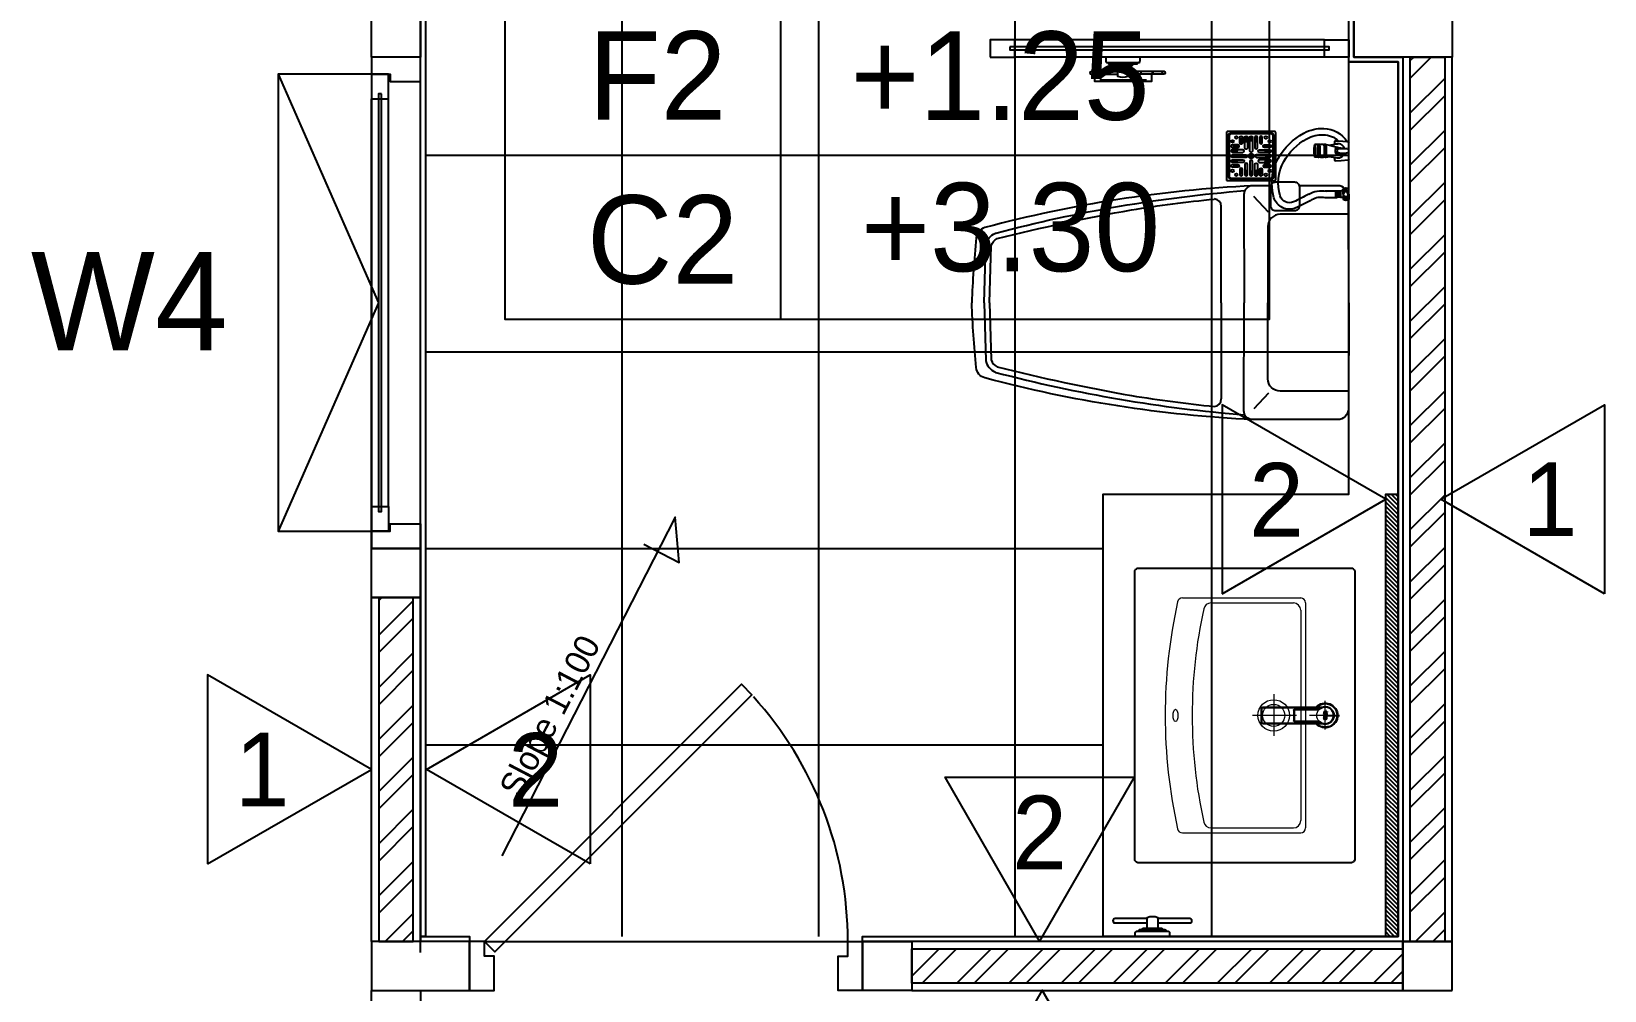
# Model space of a CAD drawing. Header units: inches. Extents: x -1366 to 1207, y -585 to 2554.
# Drawn here: x 520.813 to 524.015, y 2002.061 to 2004.013 of the extents above; entities that cross this region are included whole.
import ezdxf
from ezdxf.enums import TextEntityAlignment as Align

# ---------------------------------------------------------------- set-up
doc = ezdxf.new("R2010")
doc.units = ezdxf.units.IN
doc.header["$MEASUREMENT"] = 0
doc.linetypes.add('CENTER', pattern=[1.625, 1.25, -0.125, 0.125, -0.125])
doc.linetypes.add('HIDDEN', pattern=[0.375, 0.25, -0.125])
doc.layers.get('0').update_dxf_attribs({"linetype": 'CONTINUOUS'})
for name, color, linetype in [('02___PRT_ALL_AXES', 7, 'CONTINUOUS'), ('A-Spec', 2, 'CONTINUOUS'), ('Counter', 6, 'CONTINUOUS'), ('DI', 254, 'CONTINUOUS'), ('DIM', 7, 'CONTINUOUS'), ('DOOR', 7, 'CONTINUOUS'), ('DOOR_SWNG', 1, 'CONTINUOUS'), ('Floor-2', 9, 'CONTINUOUS'), ('Floor-Hatch', 251, 'CONTINUOUS'), ('GRID', 5, 'HIDDEN'), ('SANITARY', 9, 'CONTINUOUS'), ('SN - Sanitary', 144, 'CONTINUOUS'), ('TEXT', 4, 'CONTINUOUS'), ('WALL', 7, 'CONTINUOUS'), ('Wall-Tile', 4, 'CONTINUOUS'), ('WALL_HATC', 251, 'CONTINUOUS'), ('WC-DET', 8, 'CONTINUOUS'), ('WC-DET1', 15, 'CONTINUOUS'), ('WC-DET2', 15, 'CONTINUOUS'), ('WC-OUT', 9, 'CONTINUOUS'), ('WC-OUTL', 7, 'CONTINUOUS'), ('WC-SERIAL', 4, 'CONTINUOUS'), ('wind', 7, 'CONTINUOUS')]:
    doc.layers.add(name, color=color, linetype=linetype)
doc.layers.add('LAYER_1', color=5, linetype='CONTINUOUS', lineweight=50)
doc.styles.add('ANGS', font='angsana.shx', dxfattribs={"width": 0.8})
doc.styles.add('CodiaUPC', font='CordiaUPC.ttf')
doc.styles.add('Cordia2', font='cordia2.shx', dxfattribs={"width": 0.8})
doc.styles.get("Standard").update_dxf_attribs({"font": 'CordiaUPC.ttf'})
doc.styles.add('style2', font='THSarabun.ttf')
doc.styles.add('STYLE3', font='upcdl.ttf')
pattern_1 = [(224.99694, (488.399225, 2015.57982), (0.05303018, -0.05303584), []), (224.99694, (488.36387, 2015.579825), (0.05303018, -0.05303584), [])]

# ---------------------------------------------------------------- blocks, each defined once
blk = doc.blocks.new('VRH_FUVHU-W002AS_100 x100')
at = {"layer": 'SN - Sanitary'}
for points in [[(-48, -50), (48, -50, 0.414214), (50, -48), (50, 48, 0.414214), (48, 50), (-48, 50, 0.414214), (-50, 48), (-50, -48, 0.414214)], [(-40, -47), (40, -47, 0.414214), (47, -40), (47, 40, 0.414214), (40, 47), (-40, 47, 0.414214), (-47, 40), (-47, -40, 0.414214)], [(-40, -45), (40, -45, 0.414214), (45, -40), (45, 40, 0.414214), (40, 45), (-40, 45, 0.414214), (-45, 40), (-45, -40, 0.414214)], [(-17.5, 27.2, -1), (-22.8, 27.2), (-22.8, 38, -1), (-17.5, 38)], [(-7.5, 17, -1), (-12.8, 17), (-12.8, 38, -1), (-7.5, 38)], [(2.6, 10.8, -1), (-2.6, 10.8), (-2.6, 38, -1), (2.6, 38)], [(7.5, 17, 1), (12.8, 17), (12.8, 38, 1), (7.5, 38)], [(17.5, 27.2, 1), (22.8, 27.2), (22.8, 38, 1), (17.5, 38)], [(-27.2, 17.5, 1), (-27.2, 22.8), (-38, 22.8, 1), (-38, 17.5)], [(-17, 7.5, 1), (-17, 12.8), (-38, 12.8, 1), (-38, 7.5)], [(-10.8, -2.6, 1), (-10.8, 2.6), (-38, 2.6, 1), (-38, -2.6)], [(10.8, -2.6, -1), (10.8, 2.6), (38, 2.6, -1), (38, -2.6)], [(17, 7.5, -1), (17, 12.8), (38, 12.8, -1), (38, 7.5)], [(27.2, 17.5, -1), (27.2, 22.8), (38, 22.8, -1), (38, 17.5)], [(-17, -7.5, -1), (-17, -12.8), (-38, -12.8, -1), (-38, -7.5)], [(-27.2, -17.5, -1), (-27.2, -22.8), (-38, -22.8, -1), (-38, -17.5)], [(-17.5, -27.2, 1), (-22.8, -27.2), (-22.8, -38, 1), (-17.5, -38)], [(-7.5, -17, 1), (-12.8, -17), (-12.8, -38, 1), (-7.5, -38)], [(2.6, -10.8, 1), (-2.6, -10.8), (-2.6, -38, 1), (2.6, -38)], [(7.5, -17, -1), (12.8, -17), (12.8, -38, -1), (7.5, -38)], [(17, -7.5, 1), (17, -12.8), (38, -12.8, 1), (38, -7.5)], [(17.5, -27.2, -1), (22.8, -27.2), (22.8, -38, -1), (17.5, -38)], [(27.2, -17.5, 1), (27.2, -22.8), (38, -22.8, 1), (38, -17.5)]]:
    blk.add_lwpolyline(points, format="xyb", close=True, dxfattribs=at)
for points in [[(-47, 40), (-45, 40)], [(-40, 47), (-40, 45)], [(40, 47), (40, 45)], [(47, 40), (45, 40)], [(2, 0), (-2, 0)], [(0, -2), (0, 2)], [(-47, -40), (-45, -40)], [(-40, -47), (-40, -45)], [(40, -47), (40, -45)], [(47, -40), (45, -40)]]:
    blk.add_lwpolyline(points, dxfattribs=at)
for centre, radius in [((-38, 30), 2.64), ((-30, 38), 2.64), ((30, 38), 2.64), ((38, 30), 2.64), ((0, 0), 5), ((0, 0), 4), ((-38, -30), 2.64), ((38, -30), 2.64), ((-30, -38), 2.64), ((30, -38), 2.64)]:
    blk.add_circle(centre, radius, dxfattribs=at)
for radius, start, end in [(40.6, 115.5199, 124.0973), (38.9, 116.7267, 125.8178), (38.9, 101.1602, 109.1988), (35.8, 102.1337, 110.9437), (40.6, 101.6879, 108.2626), (35.8, 85.7776, 94.2224), (32.8, 85.3915, 94.6085), (38.9, 86.3226, 93.6774), (38.9, 70.8012, 78.8398), (35.8, 69.0563, 77.8663), (40.6, 71.7374, 78.3121), (40.6, 55.9027, 64.4801), (38.9, 54.1822, 63.2733), (40.6, 161.7374, 168.3121), (38.9, 176.3226, 183.6774), (38.9, 160.8012, 168.8398), (40.6, 145.9027, 154.4801), (35.8, 175.7776, 184.2224), (35.8, 159.0563, 167.8663), (38.9, 144.1822, 153.2733), (32.8, 175.3915, 184.6085), (32.8, 157.0415, 166.7399), (35.8, 140.4974, 150.7346), (30.8, 175.0942, 184.9058), (30.8, 155.4701, 165.8694), (32.8, 139.2775, 147.7606), (35.8, 119.2654, 129.5026), (32.8, 122.2394, 130.7225), (32.8, 103.2601, 112.9585), (30.8, 104.1306, 114.5299), (30.8, 85.0942, 94.9058), (32.8, 67.0415, 76.7399), (30.8, 65.4701, 75.8694), (35.8, 50.4974, 60.7346), (32.8, 49.2775, 57.7606), (32.8, 32.2394, 40.7225), (35.8, 29.2654, 39.5026), (30.8, 14.1306, 24.5299), (32.8, 13.2601, 22.9585), (30.8, 355.0942, 4.9058), (38.9, 26.7267, 35.8178), (32.8, 355.3915, 4.6085), (35.8, 12.1337, 20.9437), (40.6, 25.5199, 34.0973), (35.8, 355.7776, 4.2224), (38.9, 11.1602, 19.1988), (40.6, 11.6879, 18.2626), (38.9, 356.3226, 3.6774), (40.6, 191.6879, 198.2626), (38.9, 191.1602, 199.1988), (40.6, 205.5199, 214.0973), (35.8, 192.1337, 200.9437), (38.9, 206.7267, 215.8178), (32.8, 193.2601, 202.9585), (35.8, 209.2654, 219.5026), (30.8, 194.1306, 204.5299), (32.8, 212.2394, 220.7225), (35.8, 230.4974, 240.7346), (38.9, 234.1822, 243.2733), (32.8, 229.2775, 237.7606), (30.8, 245.4701, 255.8694), (32.8, 247.0415, 256.7399), (30.8, 265.0942, 274.9058), (30.8, 284.1306, 294.5299), (32.8, 283.2601, 292.9585), (32.8, 302.2394, 310.7225), (35.8, 299.2654, 309.5026), (38.9, 296.7267, 305.8178), (32.8, 319.2775, 327.7606), (35.8, 320.4974, 330.7346), (30.8, 335.4701, 345.8694), (32.8, 337.0415, 346.7399), (38.9, 324.1822, 333.2733), (35.8, 339.0563, 347.8663), (40.6, 325.9027, 334.4801), (38.9, 340.8012, 348.8398), (40.6, 341.7374, 348.3121), (40.6, 235.9027, 244.4801), (35.8, 249.0563, 257.8663), (38.9, 250.8012, 258.8398), (40.6, 251.7374, 258.3121), (32.8, 265.3915, 274.6085), (35.8, 265.7776, 274.2224), (38.9, 266.3226, 273.6774), (35.8, 282.1337, 290.9437), (38.9, 281.1602, 289.1988), (40.6, 281.6879, 288.2626), (40.6, 295.5199, 304.0973)]:
    blk.add_arc((0, 0), radius, start, end, dxfattribs=at)
blk = doc.blocks.new('PM753P')
at = {"layer": 'WC-DET'}
for points in [[(-0.061, -0.029), (-0.061, -0.035)], [(-0.0595, -0.029), (-0.0595, -0.035)], [(-0.0362, -0.029), (-0.0362, -0.035)], [(0.03, -0.011), (-0.03, -0.011)], [(-0.02, -0.014), (0.02, -0.014)], [(0.0352, -0.029), (0.0352, -0.035)], [(-0.048, -0.047), (0.047, -0.047)], [(-0.0433, -0.0485), (0.0417, -0.0485)]]:
    blk.add_lwpolyline(points, dxfattribs=at)
at = {"layer": 'WC-OUT'}
blk.add_lwpolyline([(0.02, -0.0145), (0.02, -0.0155, -0.414214), (0.0185, -0.017), (-0.0185, -0.017, -0.414214), (-0.02, -0.0155), (-0.02, -0.0145, 0.414214), (-0.0205, -0.014), (-0.0285, -0.014, -0.414214), (-0.03, -0.0125), (-0.03, -0.0115, 0.414214), (-0.0305, -0.011), (-0.032, -0.011, -0.414214), (-0.035, -0.008), (-0.035, 0), (0.035, 0), (0.035, -0.008, -0.414214), (0.032, -0.011), (0.0305, -0.011, 0.414214), (0.03, -0.0115), (0.03, -0.0125, -0.414214), (0.0285, -0.014), (0.0205, -0.014, 0.414214)], format="xyb", close=True, dxfattribs=at)
for points in [[(-0.011, -0.029), (-0.083, -0.029, 1), (-0.083, -0.035), (-0.011, -0.035)], [(0.011, -0.017), (0.011, -0.039, -0.181818), (-0.011, -0.039), (-0.011, -0.017)], [(0.011, -0.029), (0.064, -0.029, -1), (0.064, -0.035), (0.011, -0.035)]]:
    blk.add_lwpolyline(points, format="xyb", dxfattribs=at)
blk.add_lwpolyline([(-0.058, -0.035), (-0.058, -0.05), (0.057, -0.05), (0.057, -0.035)], dxfattribs=at)
blk.add_arc((-0.0828, -0.0319), 0.00287, 265.7151, 94.6963, dxfattribs=at)
at = {"layer": 'WC-SERIAL', "flags": 8}
blk.add_attdef('PM753', text='', height=0.03, dxfattribs=at).set_placement((0.007, -0.1009), align=Align.MIDDLE)
blk = doc.blocks.new('ct1113ap')
h = blk.add_hatch()
h.set_pattern_fill('ANSI31', color=1, style=0)
h.set_pattern_definition([(45, (-850.48847, 321.96483), (-0.088388348, 0.088388348), [])])
h.paths.add_polyline_path([(1.5, 2.1, 1), (-1.5, 2.1, 1)])
h.paths.add_polyline_path([(1.1, 2.1, -1), (-1.1, 2.1, -1)], flags=16)
h.paths.add_polyline_path([(1.5, -5.3, 1), (-1.5, -5.3, 1)])
h.paths.add_polyline_path([(1.1, -5.3, -1), (-1.1, -5.3, -1)], flags=16)
h.paths.add_polyline_path([(2.7, -6.8), (1.5, -6.8), (1.5, -8), (2.7, -8)])
h.paths.add_polyline_path([(-0.6, 4.4, -3.621207), (0.6, 4.4), (0.8, 4.1, 3.20425), (-0.9, 4.1)])
h.paths.add_polyline_path([(1.1, -2.5), (-1.5, -2.5), (-1.5, -2.9), (1.1, -2.9), (1.1, -3.7), (1.5, -3.7), (1.5, -1.8), (1.1, -1.8)])
h.paths.add_polyline_path([(1.1, -0.3), (-1.5, -0.3), (-1.5, -0.7), (1.1, -0.7), (1.1, -1.5), (1.5, -1.5), (1.5, 0.4), (1.1, 0.4)])
at = {"color": 7, "linetype": 'Continuous'}
for p, q in [((-130, 14), (-130, -14)), ((-64, -11), (-64, 11)), ((-63, 12), (-14, 12)), ((-14, -12), (-63, -12))]:
    blk.add_line(p, q, dxfattribs=at)
at = {"color": 6, "linetype": 'Continuous'}
for p, q in [((-129, 14.2), (-129, -14.2)), ((-127, 16.2), (-127, 17)), ((-63.5, -11.1), (-63.5, 11.1)), ((-63, 12), (-63, 11.6)), ((-63, 11.6), (-14, 11.6)), ((-14, 12), (-14, 11.6)), ((-127, -16.2), (-127, -17)), ((-63, -12), (-63, -11.6)), ((-14, -11.6), (-63, -11.6)), ((-14, -12), (-14, -11.6))]:
    blk.add_line(p, q, dxfattribs=at)
at = {"color": 6}
for p, q in [((-0.6, 4.4), (-0.9, 4.1)), ((0.8, 4.1), (0.6, 4.4))]:
    blk.add_line(p, q, dxfattribs=at)
at = {"color": 6, "linetype": 'CENTER'}
blk.add_line((2, 0), (28.8, 0), dxfattribs=at)
at = {"color": 7, "linetype": 'Continuous'}
for centre, radius, start, end in [((-127, 14), 3, 90, 180), ((-63, 11), 1, 90, 180), ((-14, 15), 3, 270, 312.9703), ((0, 0), 17.5, 227.0297, 132.9703), ((-127, -14), 3, 180, 270), ((-63, -11), 1, 180, 270), ((-14, -15), 3, 47.0297, 90)]:
    blk.add_arc(centre, radius, start, end, dxfattribs=at)
at = {"color": 6, "linetype": 'Continuous'}
for centre, start, end in [((-14, 15.1), 270.0283, 313.2038), ((-14, -15.1), 46.7962, 89.9717)]:
    blk.add_arc(centre, 3.49, start, end, dxfattribs=at)
for points, knots in [([(-129, 14.2), (-129.1, 14.2), (-129.4, 14.2), (-129.6, 14.1), (-129.8, 14.1), (-129.9, 14.1), (-130, 14), (-130, 14), (-130, 14), (-130, 14)], [0, 0, 0, 0, 0.37083, 0.686781, 0.809347, 0.902724, 0.937689, 0.964954, 1, 1, 1, 1]), ([(-127, 16.2), (-127.3, 16.2), (-127.8, 16.1), (-128.5, 15.6), (-128.9, 14.9), (-129, 14.4), (-129, 14.2)], [0, 0, 0, 0, 0.251576, 0.502087, 0.751307, 1, 1, 1, 1]), ([(-64, 11), (-64, 11), (-64, 11), (-63.9, 11), (-63.8, 11.1), (-63.7, 11.1), (-63.6, 11.1), (-63.5, 11.1)], [0, 0, 0, 0, 0.033642, 0.095139, 0.310943, 0.62784, 1, 1, 1, 1]), ([(-63.5, 11.1), (-63.5, 11.1), (-63.5, 11.3), (-63.4, 11.4), (-63.2, 11.6), (-63.1, 11.6), (-63, 11.6)], [0, 0, 0, 0, 0.248974, 0.49844, 0.748767, 1, 1, 1, 1]), ([(-11.9, 12.8), (-11.9, 12.8), (-11.9, 12.8), (-11.9, 12.8), (-11.9, 12.8), (-11.8, 12.7), (-11.7, 12.6), (-11.6, 12.6), (-11.6, 12.5)], [0, 0, 0, 0, 0.029366, 0.087835, 0.178504, 0.299273, 0.616465, 1, 1, 1, 1]), ([(-11.6, 12.5), (-11, 13.1), (-9.7, 14.1), (-7.6, 15.4), (-5.3, 16.3), (-2.9, 16.9), (-0.4, 17.2), (2.1, 17), (4.5, 16.6), (6.9, 15.7), (9, 14.6), (11, 13.1), (12.8, 11.4), (14.3, 9.4), (15.5, 7.2), (16.3, 4.9), (16.9, 2.5), (17, 0.8), (17, 0)], [0, 0, 0, 0, 0.062313, 0.124704, 0.187205, 0.249822, 0.312517, 0.375223, 0.437872, 0.500414, 0.562837, 0.62517, 0.687469, 0.749798, 0.81221, 0.874726, 0.937336, 1, 1, 1, 1]), ([(17, 0), (17, -0.8), (16.9, -2.5), (16.3, -4.9), (15.5, -7.2), (14.3, -9.4), (12.8, -11.4), (11, -13.1), (9, -14.6), (6.9, -15.7), (4.5, -16.6), (2.1, -17), (-0.4, -17.2), (-2.9, -16.9), (-5.3, -16.3), (-7.6, -15.4), (-9.7, -14.1), (-11, -13.1), (-11.6, -12.5)], [0, 0, 0, 0, 0.062697, 0.125333, 0.18786, 0.250273, 0.312598, 0.37489, 0.437216, 0.499632, 0.562167, 0.624809, 0.687509, 0.750197, 0.81281, 0.875306, 0.937693, 1, 1, 1, 1]), ([(-129, -14.2), (-129.1, -14.2), (-129.4, -14.2), (-129.6, -14.1), (-129.8, -14.1), (-129.9, -14.1), (-130, -14), (-130, -14), (-130, -14), (-130, -14)], [0, 0, 0, 0, 0.37083, 0.686781, 0.809347, 0.902724, 0.937689, 0.964954, 1, 1, 1, 1]), ([(-129, -14.2), (-129, -14.4), (-128.9, -14.9), (-128.5, -15.6), (-127.8, -16.1), (-127.3, -16.2), (-127, -16.2)], [0, 0, 0, 0, 0.248784, 0.49809, 0.74852, 1, 1, 1, 1]), ([(-64, -11), (-64, -11), (-64, -11), (-63.9, -11), (-63.8, -11.1), (-63.7, -11.1), (-63.6, -11.1), (-63.5, -11.1)], [0, 0, 0, 0, 0.033642, 0.095139, 0.310943, 0.62784, 1, 1, 1, 1]), ([(-63, -11.6), (-63.1, -11.6), (-63.2, -11.6), (-63.4, -11.4), (-63.5, -11.3), (-63.5, -11.1), (-63.5, -11.1)], [0, 0, 0, 0, 0.251439, 0.50194, 0.751233, 1, 1, 1, 1]), ([(-11.9, -12.8), (-11.9, -12.8), (-11.9, -12.8), (-11.9, -12.8), (-11.9, -12.8), (-11.8, -12.7), (-11.7, -12.6), (-11.6, -12.6), (-11.6, -12.5)], [0, 0, 0, 0, 0.029366, 0.087835, 0.178504, 0.299273, 0.616465, 1, 1, 1, 1])]:
    blk.add_open_spline(points, degree=3, knots=knots, dxfattribs=at)
at = {"layer": '02___PRT_ALL_AXES', "color": 7, "linetype": 'Continuous'}
for p, q in [((-4.1, 17), (-127, 17)), ((-127, -17), (-4.1, -17))]:
    blk.add_line(p, q, dxfattribs=at)
at = {"layer": '02___PRT_ALL_AXES', "color": 6, "linetype": 'Continuous'}
for p, q in [((-6.7, 16.2), (-127, 16.2)), ((-127, -16.2), (-6.7, -16.2))]:
    blk.add_line(p, q, dxfattribs=at)
at = {"layer": '02___PRT_ALL_AXES', "color": 7, "linetype": 'Continuous'}
blk.add_arc((0, 0), 25, 222.8438, 137.1562, dxfattribs=at)
at = {"layer": '02___PRT_ALL_AXES', "color": 6, "linetype": 'Continuous'}
blk.add_arc((0, 0), 24, 225.1054, 134.8946, dxfattribs=at)
at = {"layer": 'LAYER_1', "color": 6}
for p, q in [((1.1, 0.4), (1.1, -0.3)), ((1.5, 0.4), (1.1, 0.4)), ((1.5, -1.5), (1.5, 0.4)), ((1.1, -0.3), (-1.5, -0.3)), ((-1.5, -0.3), (-1.5, -0.7)), ((-1.5, -0.7), (1.1, -0.7)), ((1.1, -2.5), (-1.5, -2.5)), ((-1.5, -2.5), (-1.5, -2.9)), ((-1.5, -2.9), (1.1, -2.9)), ((1.1, -0.7), (1.1, -1.5)), ((1.1, -1.5), (1.5, -1.5)), ((1.1, -1.8), (1.1, -2.5)), ((1.5, -1.8), (1.1, -1.8)), ((1.1, -2.9), (1.1, -3.7)), ((1.1, -3.7), (1.5, -3.7)), ((1.5, -3.7), (1.5, -1.8)), ((2.7, -6.8), (1.5, -6.8)), ((1.5, -6.8), (1.5, -8)), ((1.5, -8), (2.7, -8)), ((2.7, -6.8), (2.7, -8))]:
    blk.add_line(p, q, dxfattribs=at)
for centre, radius in [((0, 2.1), 1.5), ((0, 2.1), 1.1), ((0, -5.3), 1.5), ((0, -5.3), 1.1)]:
    blk.add_circle(centre, radius, dxfattribs=at)
for radius, start, end in [(1.5, 304.1538, 234.8243), (1.1, 300.284, 238.5338)]:
    blk.add_arc((0, 5.3), radius, start, end, dxfattribs=at)
blk = doc.blocks.new('TF0504P-Acacia')
at = {"layer": 'WC-DET', "lineweight": 13}
for p, q in [((0.0289, -0.06), (-0.0298, -0.06)), ((0.0001, -0.0321), (0, -0.092)), ((-0.239, -0.3509), (-0.239, -0.11)), ((-0.229, -0.1), (0.229, -0.1)), ((-0.229, -0.2928), (-0.229, -0.125)), ((-0.214, -0.11), (0.214, -0.11)), ((0, -0.1185), (0, -0.2083)), ((0.229, -0.2928), (0.229, -0.125)), ((0.239, -0.3509), (0.239, -0.11)), ((-0.0431, -0.165), (0.0415, -0.165))]:
    blk.add_line(p, q, dxfattribs=at)
for centre, radius in [((0, -0.06), 0.0175), ((0, -0.165), 0.032), ((0, -0.165), 0.0225)]:
    blk.add_circle(centre, radius, dxfattribs=at)
for centre, radius, start, end in [((-0.229, -0.11), 0.01, 90, 180), ((-0.214, -0.125), 0.015, 90, 180), ((0.214, -0.125), 0.015, 0, 90), ((0.229, -0.11), 0.01, 0, 90), ((-0.214, -0.2928), 0.015, 180, 257.6249), ((0, 0.6825), 1.0135, 257.6249, 282.3751), ((0.214, -0.2928), 0.015, 282.3751, 0), ((-0.229, -0.3509), 0.01, 180, 257.5062), ((0.229, -0.3509), 0.01, 282.4938, 0), ((0, 0.6816), 1.0676, 257.495, 282.505)]:
    blk.add_arc(centre, radius, start, end, dxfattribs=at)
blk.add_ellipse((0, -0.3649), major_axis=(-0.0125, 0), ratio=0.4, dxfattribs=at)
at = {"layer": 'WC-OUT'}
blk.add_lwpolyline([(-0.292, -0.448, -0.414214), (-0.3, -0.44), (-0.3, -0.008, -0.414214), (-0.292, 0), (0.292, 0, -0.414214), (0.3, -0.008), (0.3, -0.44, -0.414214), (0.292, -0.448)], format="xyb", close=True, dxfattribs=at)
at = {"layer": 'WC-OUT', "xscale": -0.0009999999999999996, "yscale": 0.0009999999999999996, "zscale": 0.0009999999999999996, "rotation": 270}
blk.add_blockref('ct1113ap', (0, -0.06), dxfattribs=at)
at = {"layer": 'WC-SERIAL', "flags": 3}
blk.add_attdef('SERIAL', text='', height=0.025, dxfattribs=at).set_placement((0.0039, -0.2584), align=Align.CENTER)
blk = doc.blocks.new('dr080sl3')
at = {"layer": 'DOOR'}
for points in [[(-0.37, 0.05), (0.1533, 0.5733), (0.1745, 0.552), (-0.3488, 0.0288)], [(-0.4, 0.05), (-0.4, -0.05), (-0.35, -0.05), (-0.35, 0.02), (-0.37, 0.02), (-0.37, 0.05)], [(0.4, 0.05), (0.4, -0.05), (0.35, -0.05), (0.35, 0.02), (0.37, 0.02), (0.37, 0.05)]]:
    blk.add_lwpolyline(points, close=True, dxfattribs=at)
at = {"layer": 'DOOR_SWNG'}
blk.add_arc((-0.37, 0.05), 0.74, 0, 42.2737, dxfattribs=at)
blk = doc.blocks.new('A$C117C6F3A')
at = {"layer": 'SANITARY'}
for points in [[(0.0045, 0.0365, 1), (0.0045, 0.0275), (0.0695, 0.0275, 1)], [(0.0695, 0.0365), (0.0045, 0.0365, 1)], [(0.0695, 0.017), (0.0695, 0.039, -0.181818), (0.0915, 0.039), (0.0915, 0.017)], [(0.0915, 0.0275), (0.1565, 0.0275, 1), (0.1565, 0.0365), (0.0915, 0.0365, 1)]]:
    blk.add_lwpolyline(points, format="xyb", dxfattribs=at)
blk.add_lwpolyline([(0.0605, 0.0145), (0.0605, 0.0155, -0.414214), (0.062, 0.017), (0.099, 0.017, -0.414214), (0.1005, 0.0155), (0.1005, 0.0145, 0.414214), (0.101, 0.014), (0.1065, 0.014, -0.414214), (0.108, 0.0125), (0.108, 0.0115, 0.414214), (0.1085, 0.011), (0.1115, 0.011, -0.414214), (0.1155, 0.007), (0.1155, 0), (0.0455, 0), (0.0455, 0.007, -0.414214), (0.0495, 0.011), (0.0525, 0.011, 0.414214), (0.053, 0.0115), (0.053, 0.0125, -0.414214), (0.0545, 0.014), (0.06, 0.014, 0.414214)], format="xyb", close=True, dxfattribs=at)
for points in [[(0.053, 0.011), (0.108, 0.011)], [(0.1005, 0.014), (0.0605, 0.014)]]:
    blk.add_lwpolyline(points, dxfattribs=at)
blk = doc.blocks.new('A$C0BD73281')
for p, q in [((49, 6.9), (23.6, 6.9)), ((49, -6.5), (23.6, -6.5))]:
    blk.add_line(p, q)
at = {"layer": 'WC-DET1', "color": 8, "linetype": 'Continuous'}
for p, q in [((21.5, 108.6), (3.7, 107.1)), ((16.3, 2.8), (24.8, 2.8)), ((16.3, 2.3), (24.8, 2.3)), ((16.3, 0.3), (24.8, 0.3)), ((16.3, -0.2), (24.8, -0.2)), ((16.3, -2.2), (24.8, -2.2)), ((16.3, -2.7), (24.8, -2.7))]:
    blk.add_line(p, q, dxfattribs=at)
at = {"layer": 'WC-DET1', "color": 8}
for p, q in [((39.6, 99.7), (21.9, 95.4)), ((28.9, 101.7), (22.5, 102.9)), ((21.9, 95.4), (5.1, 93.3)), ((21.9, 81.4), (5.1, 83.4)), ((18.6, 93.4), (5.7, 93.4)), ((18.6, 83.4), (5.7, 83.4)), ((39.6, 77), (21.9, 81.4)), ((28.9, 75), (22.5, 73.8)), ((12, 0), (12, 6.8)), ((12, 0), (12, -6.8)), ((16.3, 2.8), (16.3, 6)), ((16.3, 0.3), (16.3, 2.3)), ((24.8, 2.8), (24.8, 5.3)), ((24.8, 0.3), (24.8, 2.3)), ((26.3, -6.5), (26.3, 6.5)), ((16.3, -2.2), (16.3, -0.2)), ((16.3, -6), (16.3, -2.7)), ((24.8, -2.2), (24.8, -0.2)), ((24.8, -5), (24.8, -2.7))]:
    blk.add_line(p, q, dxfattribs=at)
for points in [[(1, 9.6, -0.184409), (1.3, 10.3, -0.102213), (2.5, 11.2, -0.061148), (4, 11.7, -0.047443), (6, 11.9, -0.047443), (8, 11.7, -0.061148), (9.5, 11.2, -0.102213), (10.7, 10.3, -0.184409), (11, 9.6, -0.184409), (10.7, 8.8, -0.102213), (9.5, 7.9, -0.061148), (8, 7.4, -0.047443), (6, 7.3, -0.047443), (4, 7.4, -0.061148), (2.5, 7.9, -0.102213), (1.3, 8.8, -0.184409)], [(1, -9.6, 0.184409), (1.3, -10.3, 0.102213), (2.5, -11.2, 0.061148), (4, -11.7, 0.047443), (6, -11.9, 0.047443), (8, -11.7, 0.061148), (9.5, -11.2, 0.102213), (10.7, -10.3, 0.184409), (11, -9.6, 0.184409), (10.7, -8.8, 0.102213), (9.5, -7.9, 0.061148), (8, -7.4, 0.047443), (6, -7.3, 0.047443), (4, -7.4, 0.061148), (2.5, -7.9, 0.102213), (1.3, -8.8, 0.184409)]]:
    blk.add_lwpolyline(points, format="xyb", close=True, dxfattribs=at)
for points in [[(1, 0, -0.095641), (1.4, 2, -0.097265), (2.5, 3.7, -0.099653), (4.1, 4.8, -0.101409), (6, 5.2, -0.101409), (7.9, 4.8, -0.099653), (9.5, 3.7, -0.097265), (10.6, 2, -0.095641), (11, 0)], [(1, 0, 0.095641), (1.4, -2, 0.097265), (2.5, -3.7, 0.099653), (4.1, -4.8, 0.101409), (6, -5.2, 0.101409), (7.9, -4.8, 0.099653), (9.5, -3.7, 0.097265), (10.6, -2, 0.095641), (11, 0)]]:
    blk.add_lwpolyline(points, format="xyb", dxfattribs=at)
for centre, start, end in [((5.7, 88.4), 90, 180), ((5.7, 88.4), 180, 270), ((18.6, 88.4), 0, 90), ((18.6, 88.4), 270, 0)]:
    blk.add_arc(centre, 5, start, end, dxfattribs=at)
at = {"layer": 'WC-DET1', "color": 8, "linetype": 'Continuous'}
blk.add_arc((26.6, 69.7), 2, 265.2047, 351.7094, dxfattribs=at)
at = {"layer": 'WC-DET1', "color": 8, "extrusion": (0, 0, -1)}
for centre, major_axis, ratio, start_param, end_param in [((22.5, 88.4), (14.6, 0), 0.991317, 3.524945, 5.079803), ((46.9, 88.4), (0, 13.5), 0.097617, 3.414605, 6.010173), ((49.4, 88.4), (0, 13.5), 0.097617, 3.414605, 6.010173), ((50.4, 88.4), (0, 13.5), 0.097617, 3.414605, 6.010173), ((50.8, 88.4), (0, 13.5), 0.097617, 3.414605, 6.010173), ((59.7, 88.4), (0, 13.5), 0.097617, 3.414605, 6.010173), ((61, 88.4), (0, 13.5), 0.097617, 3.414605, 6.010173), ((63.6, 88.4), (0, 13.5), 0.097617, 3.414605, 6.010173), ((69.5, 88.4), (0, 13), 0.160291, 3.141593, 6.283185), ((22.5, 88.4), (14.6, 0), 0.991317, 1.203383, 2.758241), ((21.9, 88.4), (0, -7), 0.550432, 3.141593, 6.283185), ((24.2, 88.4), (0, -7), 0.550432, 3.141593, 6.283185)]:
    blk.add_ellipse(centre, major_axis=major_axis, ratio=ratio, start_param=start_param, end_param=end_param, dxfattribs=at)
at = {"layer": 'WC-OUTL', "color": 32, "linetype": 'Continuous'}
for p, q in [((0, 71.8), (0, 104.9)), ((3.7, 107.1), (1.8, 106.9)), ((26.5, 109), (21.5, 108.6)), ((15.8, 68.6), (1.8, 69.8)), ((26.5, 67.7), (15.8, 68.6)), ((16.3, 6), (24.8, 6)), ((16.3, -6), (24.8, -6))]:
    blk.add_line(p, q, dxfattribs=at)
at = {"layer": 'WC-OUTL', "color": 32}
for p, q in [((39.6, 99.7), (28.9, 101.7)), ((46.5, 101.4), (39.6, 99.7)), ((49, 101.4), (50.5, 101.4)), ((59.3, 101.4), (60.6, 101.4)), ((63.3, 101.4), (69.5, 101.4)), ((39.6, 77), (28.9, 75)), ((46.5, 75.4), (39.6, 77)), ((49, 75.4), (50.5, 75.4)), ((59.3, 75.4), (60.6, 75.4)), ((63.3, 75.4), (69.5, 75.4)), ((0, 0), (0, 11)), ((0, 0), (0, -11)), ((12, 6.8), (12, 11)), ((12.1, 6.8), (15.8, 6.8)), ((16.3, 6), (16.3, 6.3)), ((26.3, 6.8), (24.8, 6)), ((26.3, 6.5), (26.3, 6.8)), ((12, -6.8), (15.8, -6.8)), ((12, -6.8), (12, -11)), ((12.6, -6.8), (15.8, -6.8)), ((16.3, -6.2), (16.3, -6)), ((26.3, -6.8), (24.8, -6)), ((35.5, -6.5), (26.3, -6.5)), ((26.3, -6.8), (26.3, -6.5))]:
    blk.add_line(p, q, dxfattribs=at)
for centre, radius, start, end in [((52.7, 76.1), 58, 91.4542, 147.6921), ((53.2, 53.4), 80.7, 61.4973, 91.4542), ((52.7, 76.1), 45, 91.4542, 133.7949), ((47.8, 100.1), 1.76, 45.6178, 134.3822), ((54.9, 82), 19.9, 77.1208, 102.8792), ((53.2, 53.4), 67.7, 61.4973, 91.4542), ((62, 99.9), 1.99, 48.4455, 131.5545), ((28.7, 8.1), 119.2, 29.2702, 61.4973), ((28.7, 8.1), 132.2, 29.2702, 61.4973), ((47.8, 76.6), 1.76, 225.6178, 314.3822), ((54.9, 94.7), 19.9, 257.1208, 282.8792), ((62, 76.8), 1.99, 228.4455, 311.5545), ((54.7, 22.7), 89.3, 343.0486, 29.2702), ((54.7, 22.7), 102.3, 343.0486, 29.2702), ((6, 1.6), 11.2, 57.4796, 122.5204), ((15.8, 6.3), 0.5, 0, 90), ((56.6, -42.3), 49.5, 59.2277, 102.0073), ((229.5, 248.2), 288.5, 239.2277, 246.1765), ((6, -1.6), 11.2, 237.4796, 302.5204), ((15.8, -6.2), 0.5, 270, 0), ((56.6, -42.3), 36.6, 59.2277, 102.0073), ((229.5, 248.2), 301.5, 239.2277, 246.1765), ((121.1, 2.5), 32.9, 246.1765, 343.0486), ((121.1, 2.5), 20, 246.1765, 343.0486)]:
    blk.add_arc(centre, radius, start, end, dxfattribs=at)
at = {"layer": 'WC-OUTL', "color": 32, "linetype": 'Continuous'}
for centre, radius, start, end in [((2, 104.9), 2, 94.7953, 180), ((26.6, 107), 2, 2.8531, 94.7953), ((-288.3, 91.3), 317.3, 1.8784, 2.8531), ((2, 71.8), 2, 180, 265.2047), ((-288.3, 85.4), 317.3, 357.1469, 358.1216), ((26.6, 69.7), 2, 351.7094, 357.1469)]:
    blk.add_arc(centre, radius, start, end, dxfattribs=at)
at = {"layer": 'WC-OUTL', "color": 32, "extrusion": (0, 0, -1)}
blk.add_ellipse((69.5, 88.4), major_axis=(0, -13), ratio=0.160291, start_param=3.141593, end_param=6.283185, dxfattribs=at)
blk = doc.blocks.new('C106P')
for points in [[(0, 0), (-0.216, -0.0009, 0.414214), (-0.238, -0.0229), (-0.238, -0.1012, 0.415321)], [(0, 0), (0.216, -0.0009, -0.414214), (0.238, -0.0229), (0.238, -0.1959, -0.414214)], [(-0.2358, -0.1589, -0.414214), (-0.2458, -0.1489), (-0.2458, -0.1109, -0.414214), (-0.2358, -0.1009)], [(-0.238, -0.1587), (-0.238, -0.1959, 0.414214)], [(-0.238, -0.1959, 0.053479), (-0.153, -0.7409, 0.308223), (-0.132, -0.7589, 0.014301), (0, -0.7679, 1.437855)], [(0.238, -0.1959, -0.053479), (0.153, -0.7409, -0.308223), (0.132, -0.7589, -0.014301), (0, -0.7679, -1.437855)]]:
    blk.add_lwpolyline(points, format="xyb")
at = {"layer": 'WC-DET1'}
for q in [(-0.1959, -0.2599), (0.1959, -0.2599)]:
    blk.add_line((0, -0.26), q, dxfattribs=at)
for points in [[(-0.18, -0.0009), (-0.18, -0.1399, 0.414214), (-0.155, -0.1649), (0, -0.165)], [(0.18, -0.0009), (0.18, -0.1399, -0.414214), (0.155, -0.1649), (0, -0.165)], [(-0.2358, -0.1009), (-0.1968, -0.1009, -0.414214), (-0.1868, -0.1109), (-0.1868, -0.1489, -0.414214), (-0.1968, -0.1589), (-0.2358, -0.1589, -0.414214)], [(0, -0.7314), (-0.1161, -0.7281, -0.234182), (-0.1306, -0.716, -0.017795), (-0.1889, -0.4427, -0.014884), (-0.2111, -0.274, -0.020376)], [(0, -0.7314), (0.1161, -0.7281, 0.234182), (0.1306, -0.716, 0.017795), (0.1889, -0.4427, 0.014884), (0.2111, -0.274, 0.020376)]]:
    blk.add_lwpolyline(points, format="xyb", dxfattribs=at)
at = {"layer": 'WC-DET1', "color": 7}
for points in [[(-0.238, -0.1959, 0.414214), (-0.22, -0.2139), (0, -0.213)], [(0.238, -0.1959, -0.414214), (0.22, -0.2139), (0, -0.213)]]:
    blk.add_lwpolyline(points, format="xyb", dxfattribs=at)
at = {"layer": 'WC-DET1'}
for centre, start, end in [((-0.1961, -0.275), 89.4423, 176.382), ((0.1961, -0.275), 3.618, 90.5577)]:
    blk.add_arc(centre, 0.0151, start, end, dxfattribs=at)
at = {"layer": 'WC-DET2'}
for points in [[(-0.184, -0.1639), (-0.216, -0.1939)], [(0.184, -0.1639), (0.216, -0.1939)]]:
    blk.add_lwpolyline(points, dxfattribs=at)
for points in [[(-0.0001, -0.7428), (-0.1173, -0.7394, -0.254323), (-0.1414, -0.7196, -0.000064), (-0.1417, -0.7186, -0.04487), (-0.2282, -0.212)], [(0.0001, -0.7428), (0.1173, -0.7394, 0.254323), (0.1414, -0.7196, 0.000064), (0.1417, -0.7186, 0.04487), (0.2282, -0.212)]]:
    blk.add_lwpolyline(points, format="xyb", dxfattribs=at)
at = {"layer": 'WC-SERIAL', "flags": 8}
blk.add_attdef('C106', text='', height=0.05, dxfattribs=at).set_placement((-0.007, -0.0689), align=Align.MIDDLE)
blk = doc.blocks.new('room1')
at = {"layer": 'A-Spec', "linetype": 'Continuous'}
for p, q in [((-0.6328, 0), (-0.6328, -0.9)), ((-1.3874, -0.45), (0.7071, -0.45))]:
    blk.add_line(p, q, dxfattribs=at)
blk.add_lwpolyline([(-1.3874, 0), (0.7071, 0), (0.7071, -0.9), (-1.3874, -0.9)], close=True, dxfattribs=at)
at = {"layer": 'A-Spec', "color": 3, "style": 'CodiaUPC'}
for tag, p in [('101', (-1.22, -0.2463)), ("SHV'", (0.6213, -0.2463))]:
    blk.add_attdef(tag, text='', height=0.2, dxfattribs=at).set_placement(p, align=Align.MIDDLE_CENTER)
at = {"layer": 'A-Spec', "color": 3, "style": 'Cordia2'}
for tag, p in [('F0', (-1.4025, -0.675)), ('%%P0.00', (-0.5983, -0.675)), ('+0.00', (0.7206, -0.675)), ('C0', (1.2303, -0.6807))]:
    blk.add_attdef(tag, text='', height=0.18, dxfattribs=at).set_placement(p, align=Align.MIDDLE)
blk = doc.blocks.new('WA')
at = {"layer": 'A-Spec', "color": 9}
blk.add_lwpolyline([(0.2309, -0.4), (0, 0), (-0.2309, -0.4)], close=True, dxfattribs=at)
at = {"layer": 'A-Spec', "color": 2, "style": 'Cordia2'}
blk.add_attdef('00', text='', height=0.18, dxfattribs=at).set_placement((0, -0.2667), align=Align.MIDDLE)

msp = doc.modelspace()

# ---------------------------------------------------------------- hatches: boundary and pattern name
at = {"layer": 'WALL_HATC'}
h = msp.add_hatch(dxfattribs=at)
h.set_pattern_fill('ANSI32', color=256, scale=0.2, angle=359.9969, style=0)
h.set_pattern_definition(pattern_1)
h.paths.add_polyline_path([(523.6198, 2002.1606), (523.6198, 2003.9606), (523.6898, 2003.9606), (523.6898, 2002.1606)])
h = msp.add_hatch(dxfattribs=at)
h.set_pattern_fill('ANSI32', color=256, scale=0.2, angle=0.0031, style=0)
h.set_pattern_definition([(224.99694, (487.999225, 2015.57982), (0.05303018, -0.05303584), []), (224.99694, (487.96387, 2015.579825), (0.05303018, -0.05303584), [])])
h.paths.add_polyline_path([(521.5198, 2002.8608), (521.5198, 2002.1606), (521.5898, 2002.1606), (521.5898, 2002.8608)])
h = msp.add_hatch(dxfattribs=at)
h.set_pattern_fill('ANSI32', color=256, scale=0.2, angle=359.9969, style=0)
h.set_pattern_definition(pattern_1)
h.paths.add_polyline_path([(522.6048, 2002.1456), (523.6048, 2002.1456), (523.6048, 2002.0756), (522.6048, 2002.0756)])
at = {"layer": 'WC-OUT'}
h = msp.add_hatch(dxfattribs=at)
h.set_pattern_fill('ANSI31', color=251, scale=0.05, angle=270.0005)
h.set_pattern_definition([(314.9994824, (579.3243335, 2151.6285065), (0.0044194573, 0.00441937746), [])])
h.paths.add_polyline_path([(523.5698, 2002.1706), (523.5698, 2003.0706), (523.5948, 2003.0706), (523.5948, 2002.1706)])

# ---------------------------------------------------------------- linework, layer by layer
at = {"layer": 'Counter'}
msp.add_lwpolyline([(523.5948, 2002.1706), (522.9948, 2002.1706), (522.9948, 2003.0706), (523.4948, 2003.0706), (523.4948, 2003.9506), (523.5948, 2003.9506)], close=True, dxfattribs=at)
at = {"layer": 'DIM'}
msp.add_lwpolyline([(522.0592, 2002.9689), (522.1313, 2002.9319), (522.1233, 2003.024), (521.7701, 2002.3345)], dxfattribs=at)
at = {"layer": 'Floor-2'}
msp.add_line((521.7348, 2002.1606), (522.4748, 2002.1606), dxfattribs=at)
at = {"layer": 'Floor-Hatch'}
for p, q in [((522.0148, 2004.9606), (522.0148, 2002.1706)), ((522.4148, 2004.9606), (522.4148, 2002.1706)), ((522.8148, 2004.9606), (522.8148, 2002.1706)), ((523.2148, 2004.9606), (523.2148, 2002.1706)), ((521.6148, 2003.7606), (523.4948, 2003.7606)), ((521.6148, 2003.3606), (523.4948, 2003.3606)), ((521.6148, 2002.9606), (522.9948, 2002.9606)), ((521.6148, 2002.5606), (522.9948, 2002.5606))]:
    msp.add_line(p, q, dxfattribs=at)
at = {"layer": 'GRID', "ltscale": 0.7}
msp.add_line((521.6048, 1998.5628), (521.6048, 2020.1117), dxfattribs=at)
at = {"layer": 'WALL'}
for points in [[(521.6048, 2003.9605), (521.5048, 2003.9605), (521.5048, 2004.0605), (521.6048, 2004.0605)], [(523.5047, 2003.9606), (523.5047, 2004.0606), (523.7048, 2004.0606), (523.7048, 2003.9606)], [(523.7048, 2002.1606), (523.7048, 2003.9606), (523.6048, 2003.9606), (523.6048, 2002.1606)], [(521.5048, 2002.8606), (521.5048, 2002.9606), (521.6048, 2002.9606), (521.6048, 2002.8606)], [(521.6048, 2002.8608), (521.6048, 2002.1606), (521.5048, 2002.1606), (521.5048, 2002.8608)], [(521.7048, 2002.0606), (521.7048, 2002.1606), (521.5048, 2002.1606), (521.5048, 2002.0606)], [(522.5048, 2002.0606), (522.5048, 2002.1606), (522.6048, 2002.1606), (522.6048, 2002.0606)], [(523.6048, 2002.1606), (522.6048, 2002.1606), (522.6048, 2002.0606), (523.6048, 2002.0606)], [(523.7048, 2002.0606), (523.7048, 2002.1606), (523.6048, 2002.1606), (523.6048, 2002.0606)], [(521.5048, 2002.0606), (521.6048, 2002.0606), (521.6048, 2001.9606), (521.5048, 2001.9606)]]:
    msp.add_lwpolyline(points, close=True, dxfattribs=at)
at = {"layer": 'Wall-Tile'}
for points in [[(521.8048, 2004.9606), (521.8048, 2004.9506), (521.7148, 2004.9506), (521.7148, 2004.8506), (521.6148, 2004.8506), (521.6148, 2002.1706), (521.6048, 2002.1706), (521.6048, 2004.8606), (521.7048, 2004.8606), (521.7048, 2004.9606), (521.8048, 2004.9606)], [(522.5048, 2002.1606), (522.5048, 2002.1706), (523.5948, 2002.1706), (523.5948, 2003.9506), (523.4948, 2003.9506), (523.4947, 2004.9506), (522.6048, 2004.9506), (522.6048, 2004.9606), (523.5047, 2004.9606), (523.5048, 2003.9606), (523.6048, 2003.9606), (523.6048, 2002.1606), (522.5048, 2002.1606)]]:
    msp.add_lwpolyline(points, dxfattribs=at)
msp.add_lwpolyline([(521.7048, 2002.1606), (521.6048, 2002.1606), (521.6048, 2002.1706), (521.7048, 2002.1706)], close=True, dxfattribs=at)
at = {"layer": 'WALL_HATC'}
for points in [[(523.6198, 2002.1606), (523.6198, 2003.9606), (523.6898, 2003.9606), (523.6898, 2002.1606)], [(521.5198, 2002.8608), (521.5198, 2002.1606), (521.5898, 2002.1606), (521.5898, 2002.8608)]]:
    msp.add_lwpolyline(points, close=True, dxfattribs=at)
msp.add_lwpolyline([(522.6048, 2002.1456), (523.6048, 2002.1456), (523.6048, 2002.0756), (522.6048, 2002.0756), (522.6048, 2002.1456)], dxfattribs=at)
at = {"layer": 'WC-OUT'}
msp.add_lwpolyline([(523.5698, 2002.1706), (523.5698, 2003.0706), (523.5948, 2003.0706), (523.5948, 2002.1706)], close=True, dxfattribs=at)
at = {"layer": 'wind', "color": 8, "linetype": 'Continuous'}
for p, q in [((523.4448, 2003.9956), (522.8148, 2003.9956)), ((523.4448, 2003.9606), (522.8148, 2003.9606)), ((521.5048, 2003.0456), (521.5048, 2003.8756)), ((521.5398, 2003.0456), (521.5398, 2003.8756))]:
    msp.add_line(p, q, dxfattribs=at)
at = {"layer": 'wind'}
for points in [[(522.7648, 2003.9606), (522.8148, 2003.9606), (522.8148, 2003.9956), (522.7648, 2003.9956)], [(523.4948, 2003.9606), (523.4448, 2003.9606), (523.4448, 2003.9956), (523.4948, 2003.9956)], [(521.5048, 2003.9606), (521.5048, 2003.9256), (521.5428, 2003.9256), (521.5428, 2003.9106), (521.6048, 2003.9106), (521.6048, 2003.9606)], [(521.5048, 2003.9256), (521.5048, 2003.8756), (521.5398, 2003.8756), (521.5398, 2003.9256)], [(521.5048, 2002.9956), (521.5048, 2003.0456), (521.5398, 2003.0456), (521.5398, 2002.9956)], [(521.5048, 2002.9606), (521.5048, 2002.9956), (521.5428, 2002.9956), (521.5428, 2003.0106), (521.6048, 2003.0106), (521.6048, 2002.9606)]]:
    msp.add_lwpolyline(points, close=True, dxfattribs=at)
at = {"layer": 'wind', "color": 6}
for points in [[(522.8048, 2003.9811), (522.8048, 2003.9751), (523.4548, 2003.9751), (523.4548, 2003.9811)], [(521.5253, 2003.8856), (521.5193, 2003.8856), (521.5193, 2003.0356), (521.5253, 2003.0356)]]:
    msp.add_lwpolyline(points, close=True, dxfattribs=at)
at = {"layer": 'wind', "color": 8, "linetype": 'Continuous'}
msp.add_lwpolyline([(521.6048, 2002.9606), (521.6048, 2003.9606), (521.5048, 2003.9606), (521.5048, 2002.9606)], close=True, dxfattribs=at)
msp.add_lwpolyline([(521.5048, 2003.9256), (521.3147, 2003.9256), (521.3147, 2002.9956), (521.5048, 2002.9956)], dxfattribs=at)
at = {"layer": 'wind', "color": 251, "linetype": 'Continuous'}
msp.add_lwpolyline([(521.3147, 2003.9256), (521.5193, 2003.4606), (521.3147, 2002.9956)], dxfattribs=at)

# ---------------------------------------------------------------- block references
at = {"color": 0, "xscale": -0.001000000000203735, "yscale": 0.001000000000203735, "zscale": 0.0009999999999999998, "rotation": 359.9999999999973}
msp.add_blockref('A$C0BD73281', (523.4948, 2003.6814), dxfattribs=at)
msp.add_blockref('dr080sl3', (522.1048, 2002.1106))
at = {"layer": 'A-Spec', "linetype": 'Continuous'}
ref = msp.add_blockref('room1', (522.8073, 2004.0948), dxfattribs=dict(at, xscale=0.7425000000000637, yscale=0.7425000000000637, zscale=0.7425000000000637))
ref.add_attrib('F0', 'F2', dxfattribs={"color": 3, "height": 0.18, "style": 'Cordia2'}).set_placement((522.0871, 2003.9245), align=Align.MIDDLE)
ref.add_attrib('%%P0.00', '+1.25', dxfattribs={"color": 3, "height": 0.18, "style": 'Cordia2'}).set_placement((522.7845, 2003.9229), align=Align.MIDDLE)
ref.add_attrib("SHV'", 'WC 1', dxfattribs={"color": 3, "height": 0.2, "style": 'ANGS', "width": 0.8}).set_placement((522.6281, 2004.2609), align=Align.MIDDLE_CENTER)
ref.add_attrib('+0.00', '+3.30', dxfattribs={"color": 3, "height": 0.18, "style": 'Cordia2'}).set_placement((522.806, 2003.6147), align=Align.MIDDLE)
ref.add_attrib('C0', 'C2', dxfattribs={"color": 3, "height": 0.18, "style": 'Cordia2'}).set_placement((522.0975, 2003.5894), align=Align.MIDDLE)
ref = msp.add_blockref('WA', (523.5698, 2003.0606), dxfattribs=dict(at, xscale=0.8333333333330302, yscale=0.8333333333330302, zscale=0.8333333333330302, rotation=270))
ref.add_attrib('00', '2', dxfattribs={"color": 2, "height": 0.15, "style": 'Cordia2'}).set_placement((523.3475, 2003.0606), align=Align.MIDDLE)
ref = msp.add_blockref('WA', (523.6819, 2003.0606), dxfattribs=dict(at, xscale=-0.8333333333330302, yscale=0.8333333333330302, zscale=0.8333333333333331, rotation=90))
ref.add_attrib('00', '1', dxfattribs={"color": 2, "height": 0.15, "style": 'Cordia2'}).set_placement((523.9041, 2003.0606), align=Align.MIDDLE)
ref = msp.add_blockref('WA', (521.5048, 2002.5107), dxfattribs=dict(at, xscale=0.8333333333330302, yscale=0.8333333333330302, zscale=0.8333333333330302, rotation=270))
ref.add_attrib('00', '1', dxfattribs={"color": 2, "height": 0.15, "style": 'Cordia2'}).set_placement((521.2825, 2002.5107), align=Align.MIDDLE)
ref = msp.add_blockref('WA', (521.6169, 2002.5107), dxfattribs=dict(at, xscale=-0.8333333333330302, yscale=0.8333333333330302, zscale=0.8333333333333331, rotation=90))
ref.add_attrib('00', '2', dxfattribs={"color": 2, "height": 0.15, "style": 'Cordia2'}).set_placement((521.8391, 2002.5107), align=Align.MIDDLE)
ref = msp.add_blockref('WA', (522.8651, 2002.1613), dxfattribs=dict(at, xscale=-0.8333333333330302, yscale=0.8333333333330302, zscale=0.8333333333333331, rotation=180))
ref.add_attrib('00', '2', dxfattribs={"color": 2, "height": 0.15, "style": 'Cordia2'}).set_placement((522.8651, 2002.3835), align=Align.MIDDLE)
at = {"layer": 'A-Spec', "linetype": 'Continuous', "xscale": 0.8333333333330302, "yscale": 0.8333333333330302, "zscale": 0.8333333333330302}
msp.add_blockref('WA', (522.8704, 2002.0613), dxfattribs=at).add_auto_attribs({'00': '1'})
at = {"layer": 'SANITARY', "color": 3, "xscale": -1, "rotation": 359.9999999999973}
msp.add_blockref('PM753P', (523.0347, 2003.9606), dxfattribs=at)
at = {"layer": 'SN - Sanitary', "xscale": 0.001000000000000008, "yscale": 0.001000000000000008, "zscale": 0.001000000000000008, "rotation": 90}
msp.add_blockref('VRH_FUVHU-W002AS_100 x100', (523.2957, 2003.7591), dxfattribs=at)
at = {"layer": 'WC-DET'}
msp.add_blockref('A$C117C6F3A', (523.0143, 2002.1706), dxfattribs=at)
at = {"layer": 'WC-OUT'}
for name, p, rotation in [('C106P', (523.4948, 2003.4606), 269.9999999999999), ('TF0504P-Acacia', (523.5067, 2002.6206), 270)]:
    msp.add_blockref(name, p, dxfattribs=dict(at, rotation=rotation))

# ---------------------------------------------------------------- texts
at = {"layer": 'DI', "color": 1, "linetype": 'Continuous', "style": 'STYLE3'}
msp.add_text('W4', height=0.2, dxfattribs=at).set_placement((520.8116, 2003.3637))
at = {"layer": 'TEXT', "style": 'style2'}
msp.add_text('Slope 1:100', height=0.05, rotation=62.4477, dxfattribs=at).set_placement((521.89, 2002.6079), align=Align.CENTER)

doc.saveas('drawing.dxf')
